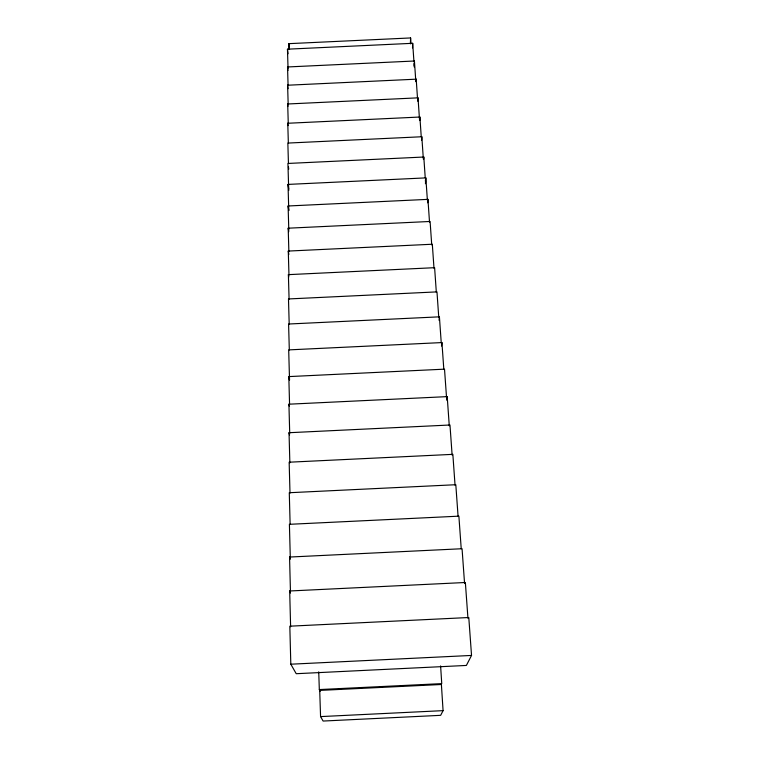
<?xml version="1.0" encoding="UTF-8"?>
<svg xmlns="http://www.w3.org/2000/svg" width="759" height="759" viewBox="0 0 759 759"><rect width="100%" height="100%" fill="white"/><g stroke="black" fill="none" stroke-linecap="round" stroke-linejoin="round"><path stroke-width="1.14" d="M410.391 43.813L410.591 37.95L288.818 43.661L288.989 49.42M412.517 47.912L412.687 43.301L287.462 49.183L288.041 68.348M414.177 66.925L414.423 61.005L287.538 66.963L288.078 85.34M416.093 81.517L416.198 79.173L287.614 85.226L288.164 103.955M417.848 101.317L418.019 97.845L287.689 103.983L288.259 123.3M419.718 120.453L419.888 117.028L287.765 123.262L288.344 142.958M421.624 140.254L421.814 136.753L287.851 143.072L288.429 163.166M423.664 159.324L423.797 157.028L287.936 163.451L288.667 188.782M425.448 183.754L425.837 177.891L288.022 184.409L288.762 210.262M427.687 202.805L427.934 199.361L288.107 205.983L288.799 230.091M439.034 320.26L439.414 316.835L288.591 324.017L289.312 349.956M441.51 346.038L441.928 342.575L288.695 349.89L289.53 380.06M446.681 400.126L447.203 396.625L288.923 404.196L289.72 433.493M443.076 710.642L440.656 715.329L323.106 721.05L320.573 716.6L319.71 690.405L441.396 684.495L443.076 710.642L320.573 716.6M471.538 655.434L466.377 665.444L296.219 673.707L290.811 664.201L289.824 626.184L468.787 617.522L471.538 655.434L290.811 664.201M289.558 404.063L288.809 376.597L444.518 369.159L446.548 397.697M289.853 462.829L289.037 432.715L449.973 425.002L452.117 455.049M290.46 591.868L289.549 557.049L462.06 548.729L464.565 583.453M290.621 626.801L289.682 590.986L465.362 582.495L467.942 618.215M318.733 671.848L319.321 689.57L441.747 683.631L440.609 665.937M288.866 251.646L288.202 228.193L430.097 221.467L431.729 244.863M288.97 275.185L288.287 251.068L432.317 244.237L433.996 268.288M289.084 299.293L288.392 274.644L434.613 267.69L436.33 292.291M319.321 689.57L320.175 691.421M289.682 590.986L290.507 593.054M289.549 557.049L290.289 559.212M289.037 432.715L289.587 435.002M288.923 404.196L289.435 406.482M288.809 376.597L289.521 380.031M288.392 274.644L288.79 276.969M288.287 251.068L288.847 254.455M288.202 228.193L288.752 231.666M288.107 205.983L288.799 210.528M288.022 184.409L288.875 190.215M288.42 166.857L288.752 169.134M287.765 123.262L288.088 125.605M287.689 103.983L287.993 106.279M287.614 85.226L288.059 88.708M287.538 66.963L287.984 70.492M287.462 49.183L288.031 53.756M288.818 43.661L289.521 49.487M461.225 548.766L458.882 516.158L289.407 524.317L290.308 558.178M458.085 516.405L455.808 484.716L289.283 492.724L290.128 524.497M455.049 485.238L452.848 454.347L289.16 462.203L289.995 493.17M447.203 396.625L449.281 425.846M441.928 342.575L443.806 369.206M439.414 316.835L441.235 342.707M438.749 317.177L436.975 291.883L288.486 298.951L289.198 324.302M427.934 199.361L429.528 222.264M425.837 177.891L427.383 200.167M423.797 157.028L425.23 177.71M425.391 180.006L425.543 182.302M421.814 136.753L423.361 159.162M419.888 117.028L421.245 136.686M418.019 97.845L419.575 120.529M416.198 79.173L417.478 97.864M414.423 61.005L415.828 81.63M412.687 43.301L413.921 61.299M414.072 63.547L414.224 65.796M410.591 37.95L410.98 43.699"/></g></svg>
